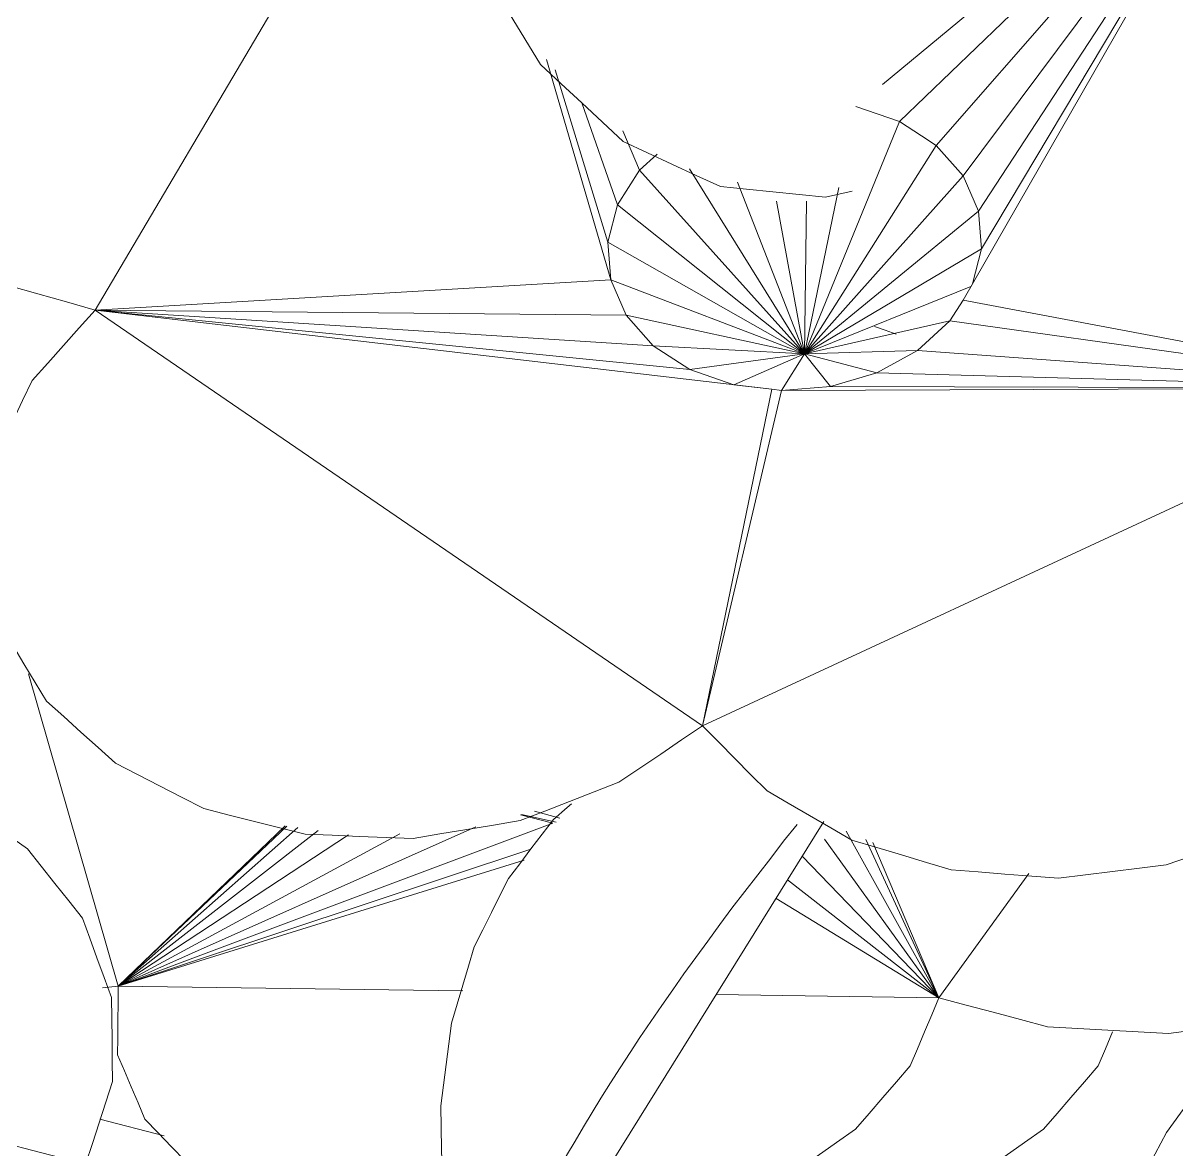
# Model space of a CAD drawing. Header units: metres. Extents: x 10.2 to 20.8, y -0.2 to 6.6.
# Drawn here: x 14.6815 to 14.7332, y 0.9931 to 1.0436 of the extents above; entities that cross this region are included whole.
import ezdxf

# ---------------------------------------------------------------- set-up
doc = ezdxf.new("R2010")
doc.units = ezdxf.units.M
doc.layers.add('Importações nas famílias', color=250, linetype='Continuous', lineweight=5)
doc.layers.add('Vegetação', color=7, linetype='Continuous', lineweight=5)

# ---------------------------------------------------------------- blocks, each defined once
blk = doc.blocks.new('Planta_pergolado_12200 - plantas pergolado_skp_Component_17-V2967-Corte 3')
at = {"layer": 'Importações nas famílias'}
for p, q in [((14.685734, 1.000488), (14.681715, 1.014472)), ((14.705207, 1.00779), (14.703758, 1.008159)), ((14.703797, 1.00817), (14.705344, 1.007834)), ((14.70551, 1.008012), (14.704383, 1.008329)), ((14.685734, 1.000488), (14.705207, 1.00779)), ((14.685734, 1.000488), (14.693212, 1.007664)), ((14.685734, 1.000488), (14.693277, 1.007655)), ((14.685734, 1.000488), (14.701757, 1.007613)), ((14.685734, 1.000488), (14.693773, 1.007585)), ((14.685734, 1.000488), (14.694682, 1.007456)), ((14.685734, 1.000488), (14.698343, 1.007309)), ((14.685734, 1.000488), (14.696039, 1.007263)), ((14.722502, 0.999964), (14.717373, 1.007063)), ((14.718342, 1.007425), (14.722502, 0.999964)), ((14.719219, 1.00705), (14.722502, 0.999964)), ((14.685734, 1.000488), (14.704222, 1.006616)), ((14.722502, 0.999964), (14.719539, 1.006913)), ((14.703912, 1.006132), (14.685734, 1.000488)), ((14.722502, 0.999964), (14.716374, 1.006301)), ((14.726533, 1.00553), (14.722502, 0.999964)), ((14.715717, 1.005245), (14.722502, 0.999964)), ((14.7152, 1.004414), (14.722502, 0.999964)), ((14.685734, 1.000488), (14.685025, 1.000415)), ((14.685734, 1.000488), (14.701175, 1.000268)), ((14.71252, 1.000106), (14.722502, 0.999964))]:
    blk.add_line(p, q, dxfattribs=at)
at = {"layer": 'Importações nas famílias', "flags": 128}
for points in [[(14.685702, 0.997413), (14.68571, 0.998181), (14.685718, 0.99895), (14.685726, 0.999719), (14.685734, 1.000488)], [(14.722502, 0.999964), (14.722181, 0.9992), (14.72186, 0.998435), (14.721539, 0.997671), (14.721217, 0.996907)], [(14.727365, 0.998659), (14.726149, 0.998985), (14.724934, 0.999312), (14.723718, 0.999638), (14.722502, 0.999964)], [(14.736756, 0.998883), (14.735528, 0.998721), (14.734153, 0.998539), (14.732778, 0.998357)], [(14.732778, 0.998357), (14.731425, 0.998433), (14.730071, 0.998508), (14.728718, 0.998584), (14.727365, 0.998659)], [(14.686925, 0.994529), (14.68662, 0.99525), (14.686314, 0.995971), (14.686008, 0.996692), (14.685702, 0.997413)], [(14.721217, 0.996907), (14.720605, 0.996199), (14.719992, 0.995491), (14.71938, 0.994784), (14.718767, 0.994076)], [(14.68932, 0.992034), (14.688721, 0.992658), (14.688123, 0.993282), (14.687524, 0.993906), (14.686925, 0.994529)], [(14.718767, 0.994076), (14.717905, 0.993473), (14.717043, 0.99287), (14.716181, 0.992267), (14.715319, 0.991664)]]:
    blk.add_lwpolyline(points, dxfattribs=at)
blk = doc.blocks.new('Planta_pergolado_12200 - plantas pergolado_skp_Component_16-V2968-Corte 3')
blk.add_blockref('Planta_pergolado_12200 - plantas pergolado_skp_Component_17-V2967-Corte 3', (0, 0))
blk = doc.blocks.new('Planta_pergolado_12200 - plantas pergolado_skp_Component_17-V2997-Corte 3')
at = {"layer": 'Importações nas famílias'}
for p, q in [((14.755358, 1.01985), (14.756412, 1.019362)), ((14.759645, 1.007285), (14.75923, 1.006419)), ((14.736631, 0.998612), (14.735788, 0.998659)), ((14.714843, 0.988715), (14.713812, 0.988644))]:
    blk.add_line(p, q, dxfattribs=at)
at = {"layer": 'Importações nas famílias', "flags": 128}
for points in [[(14.756412, 1.019362), (14.757163, 1.018682), (14.757915, 1.018003), (14.758666, 1.017323), (14.759417, 1.016643)], [(14.759417, 1.016643), (14.759801, 1.01583), (14.760185, 1.015017), (14.760531, 1.014285)], [(14.75923, 1.006419), (14.758452, 1.005638), (14.757675, 1.004857), (14.756897, 1.004076), (14.756119, 1.003296)], [(14.756119, 1.003296), (14.755044, 1.002666), (14.753969, 1.002037), (14.752895, 1.001408), (14.75182, 1.000779)], [(14.75182, 1.000779), (14.750541, 1.000356), (14.749261, 0.999932), (14.747981, 0.999508), (14.746765, 0.999106)], [(14.745179, 0.998883), (14.743952, 0.998721), (14.742576, 0.998539), (14.741201, 0.998357)], [(14.730283, 0.998435), (14.729962, 0.997671), (14.729641, 0.996907)], [(14.741201, 0.998357), (14.739848, 0.998433), (14.738495, 0.998508)], [(14.729641, 0.996907), (14.729028, 0.996199), (14.728416, 0.995491), (14.727803, 0.994784), (14.727191, 0.994076)], [(14.727191, 0.994076), (14.726329, 0.993473), (14.725467, 0.99287), (14.724605, 0.992267), (14.723742, 0.991664)], [(14.723742, 0.991664), (14.72269, 0.991207), (14.721637, 0.99075), (14.720584, 0.990293), (14.719531, 0.989836)], [(14.719531, 0.989836), (14.718359, 0.989556), (14.717187, 0.989276), (14.716015, 0.988995), (14.714843, 0.988715)]]:
    blk.add_lwpolyline(points, dxfattribs=at)
blk = doc.blocks.new('Planta_pergolado_12200 - plantas pergolado_skp_Component_16-V2998-Corte 3')
blk.add_blockref('Planta_pergolado_12200 - plantas pergolado_skp_Component_17-V2997-Corte 3', (0, 0))
blk = doc.blocks.new('Planta_pergolado_12200 - plantas pergolado_skp_-V3050-Corte 3')
for name in ['Planta_pergolado_12200 - plantas pergolado_skp_Component_16-V2968-Corte 3', 'Planta_pergolado_12200 - plantas pergolado_skp_Component_16-V2998-Corte 3']:
    blk.add_blockref(name, (0, 0))
blk = doc.blocks.new('Planta_pergolado_12200 - plantas pergolado_skp_-V3106-Corte 3')
blk.add_blockref('Planta_pergolado_12200 - plantas pergolado_skp_-V3050-Corte 3', (0, 0))
blk = doc.blocks.new('Planta_pergolado_12200 - plantas pergolado_skp_Component_17-V3114-Corte 3')
at = {"layer": 'Importações nas famílias'}
blk.add_line((14.684268, 0.992513), (14.649803, 1.001435), dxfattribs=at)
at = {"layer": 'Importações nas famílias', "flags": 128}
for points in [[(14.678198, 1.009082), (14.679064, 1.00847), (14.679929, 1.007858), (14.680795, 1.007246), (14.681661, 1.006634)], [(14.681661, 1.006634), (14.682277, 1.005858), (14.682894, 1.005081), (14.683511, 1.004305), (14.684127, 1.003528)], [(14.684127, 1.003528), (14.684453, 1.00264), (14.684778, 1.001752), (14.685103, 1.000864), (14.685429, 0.999976)], [(14.685429, 0.999976), (14.685441, 0.999036), (14.685453, 0.998097), (14.685465, 0.997158), (14.685477, 0.996218)], [(14.685477, 0.996218), (14.685175, 0.995292), (14.684873, 0.994365), (14.68457, 0.993439), (14.684268, 0.992513)]]:
    blk.add_lwpolyline(points, dxfattribs=at)
blk = doc.blocks.new('Planta_pergolado_12200 - plantas pergolado_skp_Component_16-V3115-Corte 3')
blk.add_blockref('Planta_pergolado_12200 - plantas pergolado_skp_Component_17-V3114-Corte 3', (0, 0))
blk = doc.blocks.new('Planta_pergolado_12200 - plantas pergolado_skp_Component_12-V3127-Corte 3')
at = {"layer": 'Importações nas famílias'}
blk.add_line((14.740519, 0.956016), (14.738275, 1.000419), dxfattribs=at)
at = {"layer": 'Importações nas famílias', "flags": 128}
for points in [[(14.738275, 1.000419), (14.737515, 0.999661), (14.736756, 0.998903), (14.735997, 0.998145), (14.735237, 0.997387)], [(14.738191, 0.997269), (14.738212, 0.998057), (14.738233, 0.998844), (14.738254, 0.999632), (14.738275, 1.000419)], [(14.735237, 0.997387), (14.734601, 0.996523), (14.733965, 0.995658), (14.733329, 0.994794), (14.732692, 0.993929)], [(14.73816, 0.993883), (14.738167, 0.99473), (14.738175, 0.995576), (14.738183, 0.996423), (14.738191, 0.997269)], [(14.732692, 0.993929), (14.732194, 0.992978), (14.731696, 0.992028), (14.731198, 0.991077), (14.7307, 0.990126)], [(14.738181, 0.990297), (14.738175, 0.991194), (14.73817, 0.99209), (14.738165, 0.992987), (14.73816, 0.993883)], [(14.7307, 0.990126), (14.730352, 0.989111), (14.730004, 0.988096), (14.729656, 0.987082), (14.729308, 0.986067)], [(14.738254, 0.986553), (14.738236, 0.987489), (14.738218, 0.988425), (14.738199, 0.989361), (14.738181, 0.990297)], [(14.73838, 0.982691), (14.738348, 0.983657), (14.738317, 0.984622), (14.738286, 0.985588), (14.738254, 0.986553)], [(14.729308, 0.986067), (14.729117, 0.985012), (14.728927, 0.983957), (14.728737, 0.982902), (14.728547, 0.981847)], [(14.738555, 0.978755), (14.738511, 0.979739), (14.738468, 0.980723), (14.738424, 0.981707), (14.73838, 0.982691)], [(14.728547, 0.981847), (14.728519, 0.980777), (14.728492, 0.979706), (14.728464, 0.978636), (14.728436, 0.977566)], [(14.738779, 0.974787), (14.738723, 0.975779), (14.738667, 0.976771), (14.738611, 0.977763), (14.738555, 0.978755)], [(14.728436, 0.977566), (14.728572, 0.976505), (14.728707, 0.975444), (14.728842, 0.974384), (14.728978, 0.973323)], [(14.739049, 0.970833), (14.738981, 0.971822), (14.738914, 0.97281), (14.738847, 0.973799), (14.738779, 0.974787)], [(14.728978, 0.973323), (14.729273, 0.972297), (14.729568, 0.971271), (14.729864, 0.970245), (14.730159, 0.969219)], [(14.739361, 0.966936), (14.739283, 0.967911), (14.739205, 0.968885), (14.739127, 0.969859), (14.739049, 0.970833)], [(14.730159, 0.969219), (14.730607, 0.968251), (14.731056, 0.967284), (14.731504, 0.966316), (14.731953, 0.965349)], [(14.739713, 0.96314), (14.739625, 0.964089), (14.739537, 0.965038), (14.739449, 0.965987), (14.739361, 0.966936)], [(14.731953, 0.965349), (14.732543, 0.964463), (14.733134, 0.963577), (14.733725, 0.962691), (14.734316, 0.961805)], [(14.7401, 0.959486), (14.740004, 0.9604), (14.739907, 0.961313), (14.73981, 0.962227), (14.739713, 0.96314)], [(14.734316, 0.961805), (14.735035, 0.961021), (14.735755, 0.960237), (14.736474, 0.959453), (14.737194, 0.958669)], [(14.740519, 0.956016), (14.740414, 0.956884), (14.740309, 0.957751), (14.740205, 0.958619), (14.7401, 0.959486)], [(14.737194, 0.958669), (14.738025, 0.958006), (14.738856, 0.957343), (14.739687, 0.956679), (14.740519, 0.956016)]]:
    blk.add_lwpolyline(points, dxfattribs=at)
blk = doc.blocks.new('Planta_pergolado_12200 - plantas pergolado_skp_Component_12-V2774-Corte 3')
at = {"layer": 'Importações nas famílias', "flags": 128}
blk.add_lwpolyline([(14.823709, 0.698336), (14.824198, 0.698163), (14.824687, 0.697989)], dxfattribs=at)
blk = doc.blocks.new('Planta_pergolado_12200 - plantas pergolado_skp_Component_12-V3129-Corte 3')
at = {"layer": 'Importações nas famílias'}
for p, q in [((14.702044, 0.983268), (14.71734, 1.007854)), ((14.715539, 1.006971), (14.716152, 1.007727))]:
    blk.add_line(p, q, dxfattribs=at)
at = {"layer": 'Importações nas famílias', "flags": 128}
for points in [[(14.706035, 1.008657), (14.705843, 1.008489), (14.705231, 1.007951)], [(14.705231, 1.007951), (14.704727, 1.007291), (14.704222, 1.00663), (14.703718, 1.00597), (14.703214, 1.00531)], [(14.713225, 1.003974), (14.713804, 1.004723), (14.714382, 1.005473), (14.714961, 1.006222), (14.715539, 1.006971)], [(14.703214, 1.00531), (14.70283, 1.004543), (14.702446, 1.003776), (14.702063, 1.003009), (14.701679, 1.002242)], [(14.711073, 1.001036), (14.711611, 1.00177), (14.712149, 1.002505), (14.712687, 1.003239), (14.713225, 1.003974)], [(14.701679, 1.002242), (14.701424, 1.001386), (14.701169, 1.00053), (14.700915, 0.999674), (14.70066, 0.998819)], [(14.709105, 0.998189), (14.709597, 0.998901), (14.710089, 0.999612), (14.710581, 1.000324), (14.711073, 1.001036)], [(14.70066, 0.998819), (14.700541, 0.997894), (14.700422, 0.99697), (14.700302, 0.996045), (14.700183, 0.995121)], [(14.707345, 0.995465), (14.707785, 0.996146), (14.708225, 0.996827), (14.708665, 0.997508), (14.709105, 0.998189)], [(14.705812, 0.992895), (14.706195, 0.993538), (14.706578, 0.99418), (14.706962, 0.994823), (14.707345, 0.995465)], [(14.700183, 0.995121), (14.700202, 0.99415), (14.70022, 0.993178), (14.700239, 0.992207), (14.700258, 0.991236)], [(14.704522, 0.990507), (14.704845, 0.991104), (14.705167, 0.991701), (14.705489, 0.992298), (14.705812, 0.992895)], [(14.700258, 0.991236), (14.700414, 0.99024), (14.70057, 0.989245), (14.700727, 0.988249)], [(14.703491, 0.988327), (14.703748, 0.988872), (14.704006, 0.989417), (14.704264, 0.989962), (14.704522, 0.990507)], [(14.702729, 0.98638), (14.702919, 0.986867), (14.70311, 0.987354), (14.7033, 0.98784), (14.703491, 0.988327)], [(14.702245, 0.984688), (14.702366, 0.985111), (14.702487, 0.985534), (14.702608, 0.985957), (14.702729, 0.98638)], [(14.701173, 0.986257), (14.701464, 0.985261), (14.701754, 0.984264), (14.702044, 0.983268)], [(14.702044, 0.983268), (14.702094, 0.983623), (14.702144, 0.983978), (14.702194, 0.984333), (14.702245, 0.984688)]]:
    blk.add_lwpolyline(points, dxfattribs=at)
blk = doc.blocks.new('Planta_pergolado_12200 - plantas pergolado_skp_Component_17-V3130-Corte 3')
at = {"layer": 'Importações nas famílias'}
for p, q in [((14.735389, 1.053618), (14.719964, 1.040876)), ((14.735583, 1.053531), (14.720733, 1.039209)), ((14.735786, 1.053445), (14.722374, 1.038146)), ((14.73622, 1.053245), (14.723582, 1.031216)), ((14.735959, 1.053362), (14.723583, 1.036779)), ((14.736096, 1.053301), (14.724278, 1.035198)), ((14.736184, 1.053261), (14.724411, 1.033513)), ((14.684691, 1.030767), (14.694349, 1.047119)), ((14.704922, 1.041998), (14.7078, 1.032121)), ((14.707666, 1.033806), (14.705299, 1.041531)), ((14.708104, 1.035482), (14.706507, 1.040045)), ((14.718773, 1.039892), (14.720733, 1.039209)), ((14.720733, 1.039209), (14.716479, 1.028806)), ((14.720733, 1.039209), (14.721717, 1.038572)), ((14.708331, 1.038801), (14.709082, 1.037033)), ((14.716479, 1.028806), (14.722374, 1.038146)), ((14.721717, 1.038572), (14.722374, 1.038146)), ((14.722374, 1.038146), (14.723583, 1.036779)), ((14.709874, 1.037754), (14.709082, 1.037033)), ((14.709082, 1.037033), (14.708104, 1.035482)), ((14.716479, 1.028806), (14.709082, 1.037033)), ((14.716479, 1.028806), (14.711319, 1.037092)), ((14.723583, 1.036779), (14.716479, 1.028806)), ((14.723583, 1.036779), (14.724278, 1.035198)), ((14.713477, 1.036496), (14.716479, 1.028806)), ((14.716479, 1.028806), (14.71802, 1.036256)), ((14.708104, 1.035482), (14.707666, 1.033806)), ((14.716479, 1.028806), (14.708104, 1.035482)), ((14.716479, 1.028806), (14.715227, 1.035653)), ((14.716479, 1.028806), (14.716568, 1.035653)), ((14.724278, 1.035198), (14.716479, 1.028806)), ((14.724278, 1.035198), (14.724411, 1.033513)), ((14.707666, 1.033806), (14.7078, 1.032121)), ((14.716479, 1.028806), (14.707666, 1.033806)), ((14.716479, 1.028806), (14.724411, 1.033513)), ((14.724411, 1.033513), (14.724003, 1.03195)), ((14.7078, 1.032121), (14.684691, 1.030767)), ((14.716479, 1.028806), (14.7078, 1.032121)), ((14.708494, 1.030541), (14.7078, 1.032121)), ((14.723928, 1.031819), (14.716479, 1.028806)), ((14.723582, 1.031216), (14.722995, 1.030286)), ((14.723582, 1.031216), (14.744469, 1.027277)), ((14.684691, 1.030767), (14.711909, 1.012141)), ((14.708494, 1.030541), (14.684691, 1.030767)), ((14.709703, 1.029173), (14.684691, 1.030767)), ((14.711344, 1.028111), (14.684691, 1.030767)), ((14.71502, 1.02722), (14.684691, 1.030767)), ((14.716479, 1.028806), (14.708494, 1.030541)), ((14.709703, 1.029173), (14.708494, 1.030541)), ((14.716479, 1.028806), (14.722995, 1.030286)), ((14.722995, 1.030286), (14.721543, 1.028965)), ((14.722995, 1.030286), (14.744469, 1.027277)), ((14.716479, 1.028806), (14.709703, 1.029173)), ((14.711344, 1.028111), (14.709703, 1.029173)), ((14.716479, 1.028806), (14.711344, 1.028111)), ((14.716479, 1.028806), (14.713304, 1.027427)), ((14.716479, 1.028806), (14.715451, 1.027167)), ((14.716479, 1.028806), (14.721543, 1.028965)), ((14.716479, 1.028806), (14.717638, 1.027351)), ((14.716479, 1.028806), (14.719716, 1.027964)), ((14.721543, 1.028965), (14.719716, 1.027964)), ((14.721543, 1.028965), (14.744469, 1.027277)), ((14.713304, 1.027427), (14.711344, 1.028111)), ((14.719716, 1.027964), (14.717638, 1.027351)), ((14.719716, 1.027964), (14.744469, 1.027277)), ((14.711909, 1.012141), (14.744469, 1.027277)), ((14.711909, 1.012141), (14.71502, 1.02722)), ((14.71502, 1.02722), (14.713304, 1.027427)), ((14.715451, 1.027167), (14.71502, 1.02722)), ((14.717638, 1.027351), (14.715451, 1.027167)), ((14.744469, 1.027277), (14.715451, 1.027167)), ((14.744469, 1.027277), (14.717638, 1.027351)), ((14.715451, 1.027167), (14.711909, 1.012141))]:
    blk.add_line(p, q, dxfattribs=at)
at = {"layer": 'Importações nas famílias', "flags": 128}
for points in [[(14.684691, 1.030767), (14.683412, 1.031131), (14.682133, 1.031495), (14.680854, 1.031858), (14.679576, 1.032222)], [(14.681869, 1.027607), (14.682575, 1.028397), (14.68328, 1.029187), (14.683986, 1.029977), (14.684691, 1.030767)], [(14.680166, 1.024028), (14.680592, 1.024923), (14.681018, 1.025817), (14.681443, 1.026712), (14.681869, 1.027607)], [(14.682514, 1.013255), (14.682011, 1.014091), (14.681507, 1.014927), (14.681004, 1.015763), (14.6805, 1.016599)], [(14.685604, 1.010471), (14.684831, 1.011167), (14.684059, 1.011863), (14.683287, 1.012559), (14.682514, 1.013255)], [(14.711909, 1.012141), (14.710971, 1.01151), (14.710034, 1.010878), (14.709096, 1.010247), (14.708159, 1.009616)], [(14.714798, 1.009228), (14.714075, 1.009956), (14.713353, 1.010685), (14.712631, 1.011413), (14.711909, 1.012141)], [(14.689559, 1.008435), (14.68857, 1.008944), (14.687581, 1.009453), (14.686593, 1.009962), (14.685604, 1.010471)], [(14.708159, 1.009616), (14.707054, 1.009186), (14.705948, 1.008756), (14.704843, 1.008327), (14.703737, 1.007897)], [(14.718599, 1.007029), (14.717649, 1.007579), (14.716699, 1.008129), (14.715748, 1.008679), (14.714798, 1.009228)], [(14.694109, 1.007286), (14.692972, 1.007573), (14.691834, 1.00786), (14.690696, 1.008147), (14.689559, 1.008435)], [(14.703737, 1.007897), (14.702539, 1.007698), (14.701341, 1.0075), (14.700143, 1.007301), (14.698945, 1.007102)], [(14.698945, 1.007102), (14.697736, 1.007148), (14.696527, 1.007194), (14.695318, 1.00724), (14.694109, 1.007286)], [(14.737208, 1.007458), (14.736078, 1.007073), (14.734947, 1.006687), (14.733817, 1.006302), (14.732687, 1.005917)], [(14.723055, 1.005695), (14.721941, 1.006029), (14.720827, 1.006362), (14.719713, 1.006696), (14.718599, 1.007029)], [(14.72786, 1.005315), (14.726658, 1.00541), (14.725457, 1.005505), (14.724256, 1.0056), (14.723055, 1.005695)], [(14.732687, 1.005917), (14.73148, 1.005766), (14.730273, 1.005616), (14.729066, 1.005466), (14.72786, 1.005315)]]:
    blk.add_lwpolyline(points, dxfattribs=at)
blk = doc.blocks.new('Planta_pergolado_12200 - plantas pergolado_skp_Component_16-V3131-Corte 3')
for name, p in [('Planta_pergolado_12200 - plantas pergolado_skp_Component_17-V3130-Corte 3', (0, 0)), ('Planta_pergolado_12200 - plantas pergolado_skp_Component_12-V2774-Corte 3', (-0.1041, 0.331701)), ('Planta_pergolado_12200 - plantas pergolado_skp_Component_12-V3129-Corte 3', (0, 0)), ('Planta_pergolado_12200 - plantas pergolado_skp_Component_12-V3127-Corte 3', (0, 0))]:
    blk.add_blockref(name, p)
blk = doc.blocks.new('Planta_pergolado_12200 - plantas pergolado_skp_Component_17-V3136-Corte 3')
at = {"layer": 'Importações nas famílias'}
blk.add_line((14.687786, 0.993783), (14.684898, 0.99453), dxfattribs=at)
blk = doc.blocks.new('Planta_pergolado_12200 - plantas pergolado_skp_Component_16-V3137-Corte 3')
blk.add_blockref('Planta_pergolado_12200 - plantas pergolado_skp_Component_17-V3136-Corte 3', (0, 0))
blk = doc.blocks.new('Planta_pergolado_12200 - plantas pergolado_skp_-V3180-Corte 3')
for name in ['Planta_pergolado_12200 - plantas pergolado_skp_Component_16-V3131-Corte 3', 'Planta_pergolado_12200 - plantas pergolado_skp_Component_16-V3115-Corte 3', 'Planta_pergolado_12200 - plantas pergolado_skp_Component_16-V3137-Corte 3']:
    blk.add_blockref(name, (0, 0))
blk = doc.blocks.new('Planta_pergolado_12200 - plantas pergolado_skp_Component_17-V3359-Corte 3')
at = {"layer": 'Importações nas famílias'}
blk.add_line((14.71742, 1.03582), (14.718607, 1.036097), dxfattribs=at)
at = {"layer": 'Importações nas famílias', "flags": 128}
for points in [[(14.701847, 1.046384), (14.702547, 1.045229), (14.703247, 1.044074), (14.703946, 1.04292), (14.704646, 1.041765)], [(14.704646, 1.041765), (14.705572, 1.040905), (14.706498, 1.040045), (14.707424, 1.039185), (14.70835, 1.038324)], [(14.70835, 1.038324), (14.709439, 1.037818), (14.710528, 1.037311), (14.711617, 1.036804), (14.712707, 1.036297)], [(14.712707, 1.036297), (14.713885, 1.036178), (14.715063, 1.036058), (14.716242, 1.035939), (14.71742, 1.03582)]]:
    blk.add_lwpolyline(points, dxfattribs=at)
blk = doc.blocks.new('Planta_pergolado_12200 - plantas pergolado_skp_Component_16-V3360-Corte 3')
blk.add_blockref('Planta_pergolado_12200 - plantas pergolado_skp_Component_17-V3359-Corte 3', (0, 0))
blk = doc.blocks.new('Planta_pergolado_12200 - plantas pergolado_skp_-V3373-Corte 3')
blk.add_blockref('Planta_pergolado_12200 - plantas pergolado_skp_Component_16-V3360-Corte 3', (0, 0))
blk = doc.blocks.new('Planta_pergolado_12200 - plantas pergolado_skp_-V3374-Corte 3')
blk.add_blockref('Planta_pergolado_12200 - plantas pergolado_skp_-V3373-Corte 3', (0, 0))
blk = doc.blocks.new('Planta_pergolado_12200 - plantas pergolado_skp_-V3437-Corte 3')
for name in ['Planta_pergolado_12200 - plantas pergolado_skp_-V3374-Corte 3', 'Planta_pergolado_12200 - plantas pergolado_skp_-V3180-Corte 3']:
    blk.add_blockref(name, (0, 0))
blk = doc.blocks.new('Planta_pergolado_12200 - Planta_pergolado_12200-V5114-Corte 3')
for name in ['Planta_pergolado_12200 - plantas pergolado_skp_-V3437-Corte 3', 'Planta_pergolado_12200 - plantas pergolado_skp_-V3106-Corte 3']:
    blk.add_blockref(name, (0, 0))

msp = doc.modelspace()

# ---------------------------------------------------------------- block references
at = {"layer": 'Vegetação', "color": 250}
msp.add_blockref('Planta_pergolado_12200 - Planta_pergolado_12200-V5114-Corte 3', (0, 0), dxfattribs=at)

doc.saveas('drawing.dxf')
